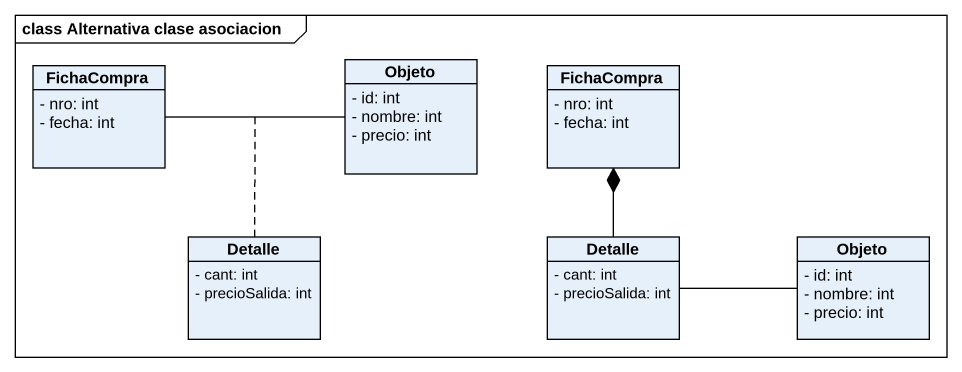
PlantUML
@startuml
mainframe class Alternativa clase asociacion
hide circle
hide empty members
skinparam classAttributeIconSize 0
class FichaCompra {
  - nro: int
  - fecha: int
}
class Objeto {
  - id: int
  - nombre: int
  - precio: int
}
class "FichaCompra" as FichaCompra_2 {
  - nro: int
  - fecha: int
}
class Detalle {
  - cant: int
  - precioSalida: int
}
class "Detalle" as Detalle_2 {
  - cant: int
  - precioSalida: int
}
class "Objeto" as Objeto_2 {
  - id: int
  - nombre: int
  - precio: int
}
FichaCompra -right- Objeto
(FichaCompra, Objeto) .. Detalle
Detalle_2 -up-* FichaCompra_2
Detalle_2 -right- Objeto_2
@enduml
